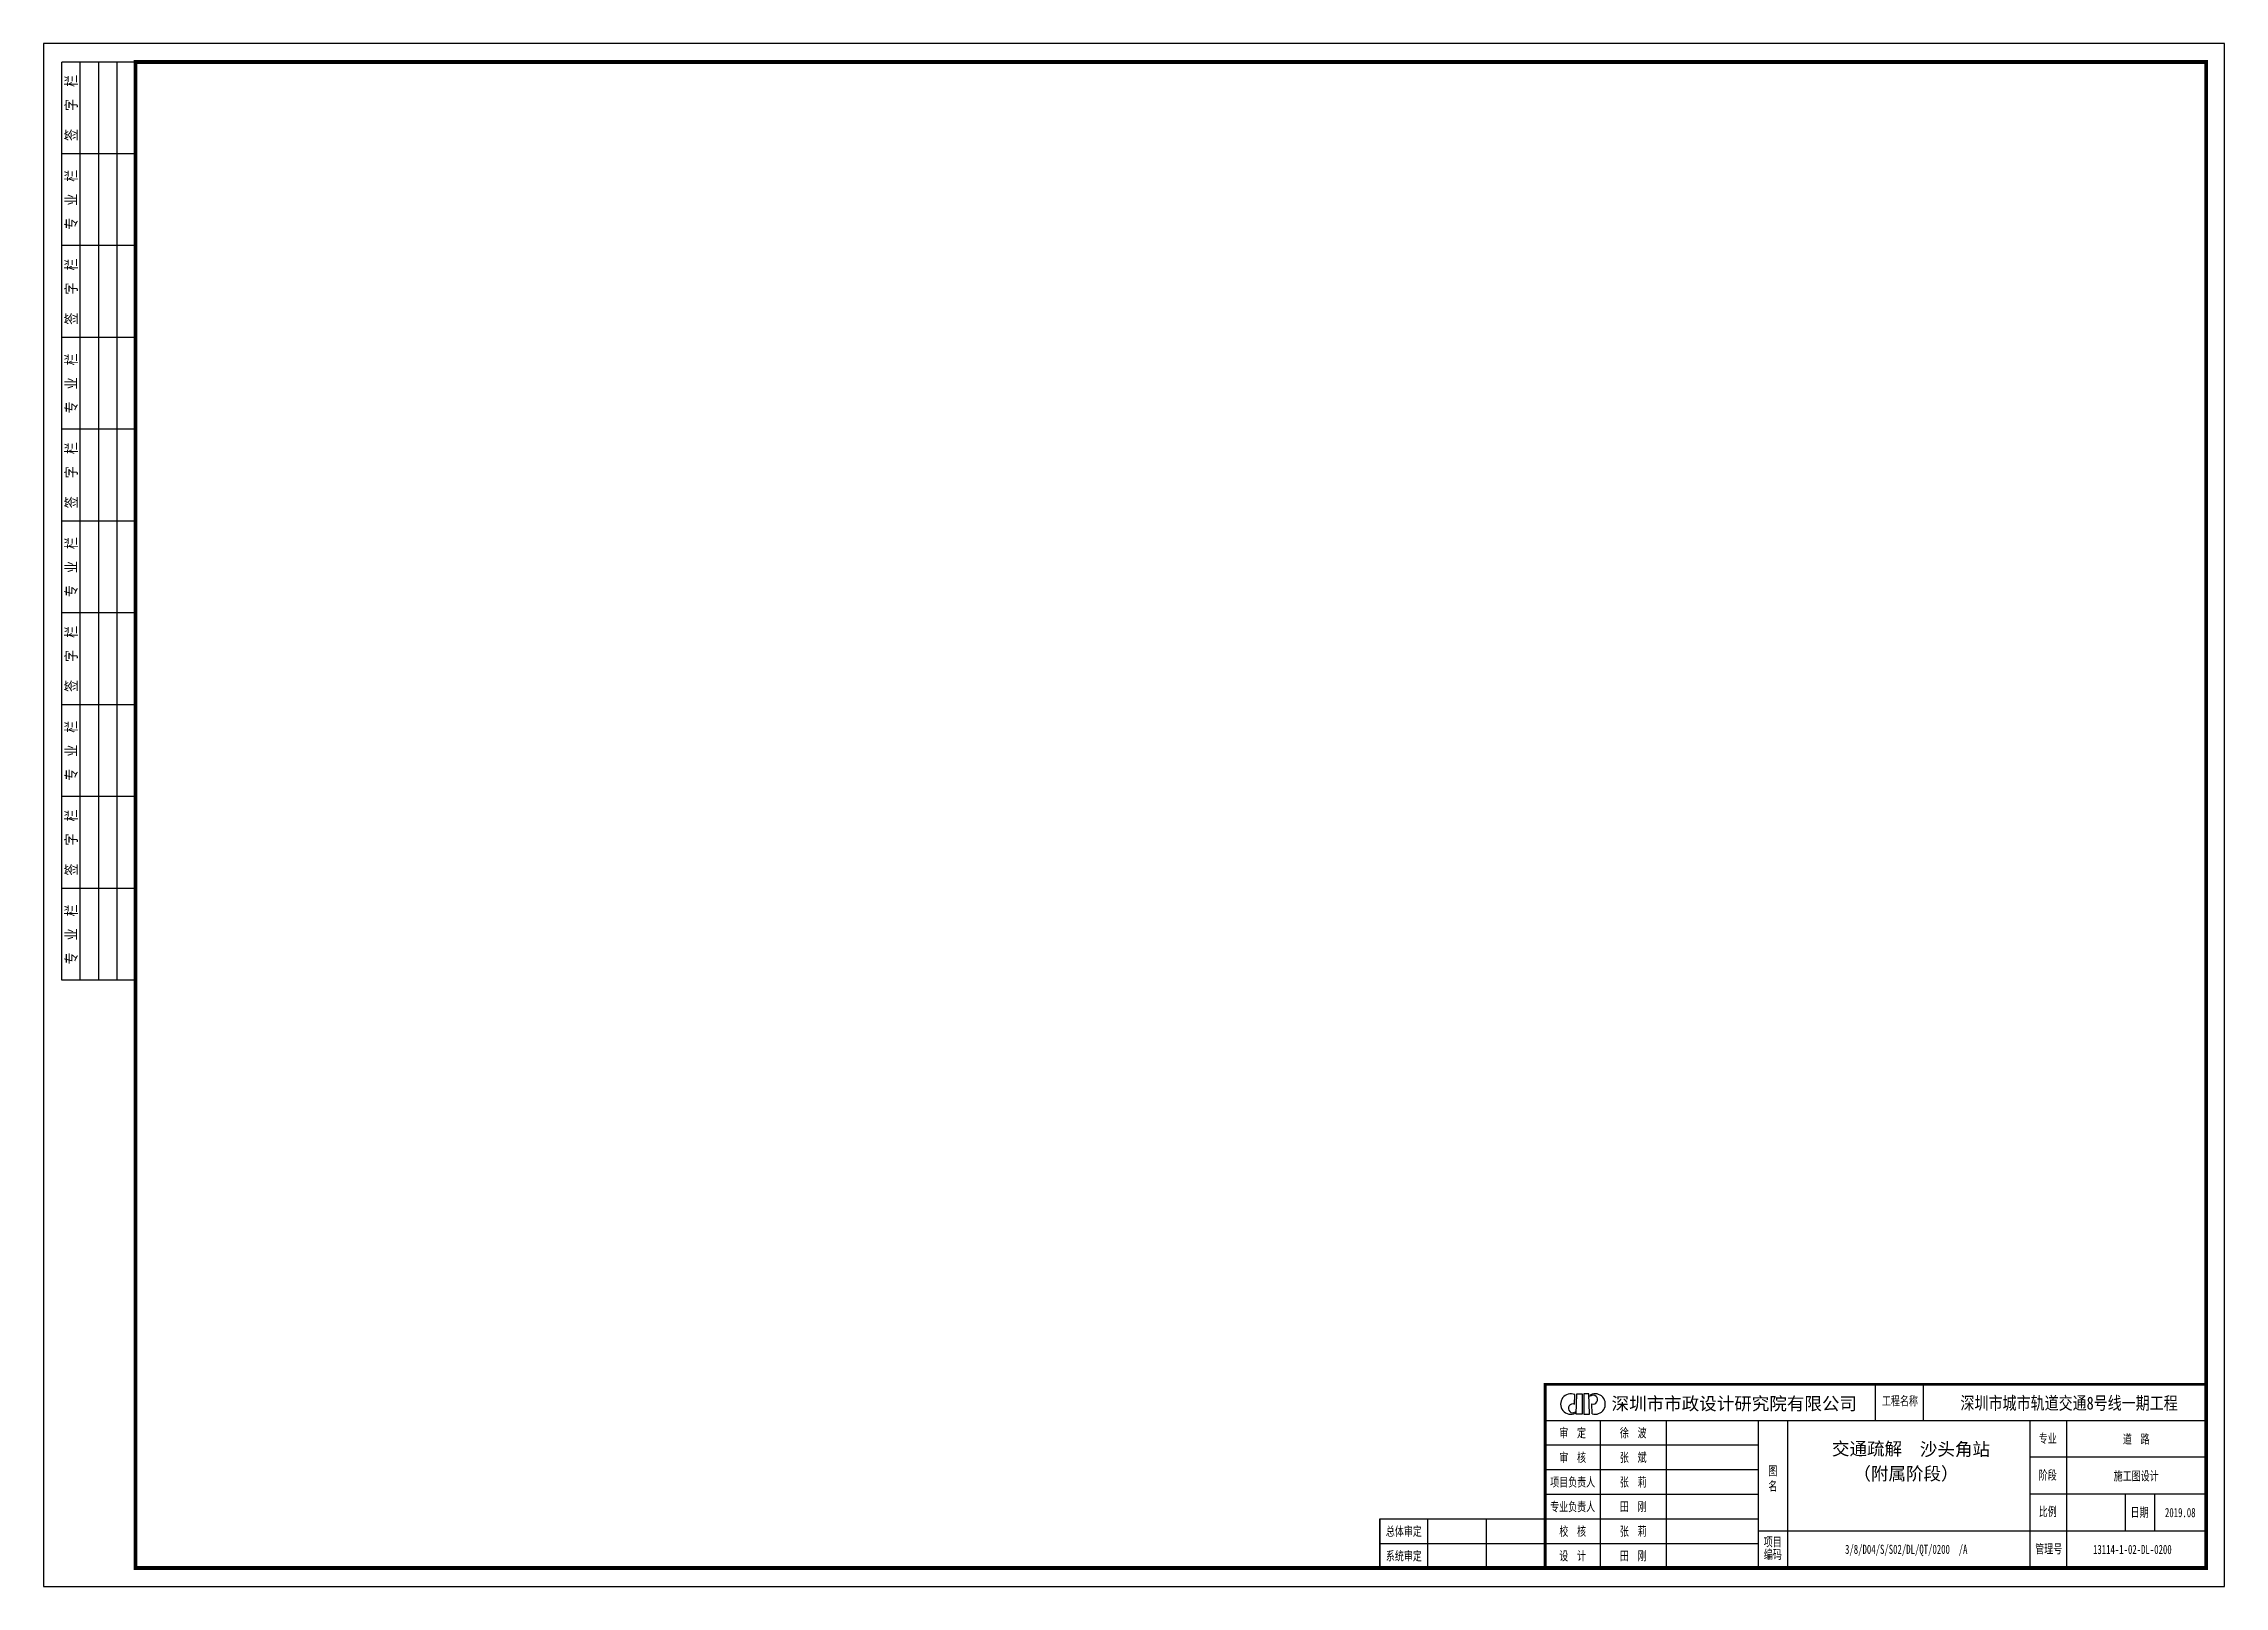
# Paper-space layout '布局1' of a CAD drawing. Header units: millimetres. Extents: x -25 to 569, y -5 to 415.
import ezdxf
from ezdxf.enums import TextEntityAlignment as Align

# ---------------------------------------------------------------- set-up
doc = ezdxf.new("R2010")
doc.units = ezdxf.units.MM
doc.layers.add('03 TK', color=7, linetype='Continuous')
doc.layers.add('PP-COM', color=7, linetype='Continuous')
doc.layers.add('TK-视口', color=3, linetype='Continuous', plot=False)
doc.styles.add('HH_TK_A3-中间稿$0$ST', font='', dxfattribs={"width": 0.7})
doc.styles.add('ST', font='', dxfattribs={"width": 0.8})
doc.styles.add('上沙～新洲站区间TK-A3$0$ST', font='', dxfattribs={"width": 0.8, "height": 300})
doc.styles.add('样式 1', font='', dxfattribs={"width": 0.7, "height": 3.5})
doc.styles.get('HH_TK_A3-中间稿$0$ST').set_extended_font_data('SimSun')
doc.styles.get('ST').set_extended_font_data('NSimSun')
doc.styles.get('上沙～新洲站区间TK-A3$0$ST').set_extended_font_data('NSimSun')
doc.styles.get('样式 1').set_extended_font_data('SimSun')

psp = doc.layouts.new('布局1')

# ---------------------------------------------------------------- linework, layer by layer
psp.add_lwpolyline([(0, 410), (564, 410), (564, 0), (0, 0)], close=True)
at = {"layer": '03 TK'}
for p, q in [((-20, 160), (-20, 410)), ((0, 410), (-20, 410)), ((-15, 160), (-15, 410)), ((-10, 160), (-10, 410)), ((-5, 160), (-5, 410)), ((564, 410), (-5, 410)), ((0, 385), (-20, 385)), ((0, 165), (0, 375)), ((0, 360), (-20, 360)), ((0, 335), (-20, 335)), ((0, 310), (-20, 310)), ((0, 285), (-20, 285)), ((0, 260), (-20, 260)), ((0, 235), (-20, 235)), ((0, 210), (-20, 210)), ((0, 185), (-20, 185)), ((0, 160), (-20, 160)), ((339, 13.4), (339, 0))]:
    psp.add_line(p, q, dxfattribs=at)
at = {"layer": '03 TK', "color": 7}
for p, q in [((563.98, 50), (383.98, 50)), ((473.98, 40.2), (473.98, 50)), ((486.97, 49.67), (486.97, 40.2)), ((392, 44.55), (392.08, 47.22)), ((392.22, 42.49), (392.22, 42.12)), ((392.41, 41.91), (392.59, 47.45)), ((394.03, 41.91), (392.41, 41.91)), ((392.58, 47.41), (392.62, 47.45)), ((392.59, 47.45), (394.03, 47.45)), ((394.03, 47.45), (394.03, 41.91)), ((395.93, 47.44), (394.49, 47.44)), ((394.49, 47.44), (394.49, 41.9)), ((394.49, 47.39), (394.54, 47.44)), ((394.49, 41.9), (396.11, 41.9)), ((396.11, 41.9), (395.93, 47.44)), ((395.96, 46.53), (395.96, 46.86)), ((396.36, 46.81), (396.36, 47.17)), ((396.77, 41.97), (396.68, 44.7)), ((383.98, 40.2), (563.98, 40.2)), ((398.98, 40.2), (398.98, 0)), ((416.98, 40.2), (416.98, 0)), ((441.98, 40.2), (441.98, 0)), ((449.98, 40.2), (449.98, 0)), ((515.98, 40.2), (515.98, 0)), ((525.98, 40.2), (525.98, 0)), ((383.98, 33.5), (441.98, 33.5)), ((563.98, 30.15), (515.98, 30.15)), ((383.98, 26.8), (441.98, 26.8)), ((383.98, 20.1), (441.98, 20.1)), ((563.98, 20.1), (515.98, 20.1)), ((541.98, 20.1), (541.98, 10.05)), ((549.98, 20.1), (549.98, 9.97)), ((339, 13.4), (383.98, 13.4)), ((352, 0), (352, 13.4)), ((368, 0), (368, 13.4)), ((383.98, 13.4), (441.98, 13.4)), ((384, 4.2), (384, 16.4)), ((339, 6.7), (384, 6.7)), ((383.98, 6.7), (441.98, 6.7)), ((563.98, 10.05), (441.98, 10.05))]:
    psp.add_line(p, q, dxfattribs=at)
at = {"layer": '03 TK'}
psp.add_lwpolyline([(-25, -5), (569, -5), (569, 415), (-25, 415)], close=True, dxfattribs=at)
at = {"layer": '03 TK', "const_width": 1}
psp.add_lwpolyline([(0, 0), (564, 0), (564, 410), (0, 410)], close=True, dxfattribs=at)
at = {"layer": '03 TK', "color": 7, "const_width": 0.8}
for points in [[(383.98, 0), (383.98, 50), (563.98, 50), (563.98, 50), (563.98, 50)], [(563.98, 50), (564, 0), (384, 0), (384, 0), (384, 0)]]:
    psp.add_lwpolyline(points, dxfattribs=at)
at = {"layer": '03 TK', "color": 7}
for centre, radius, start, end in [((391, 44.64), 2.8, 67.23089, 295.87036), ((391.51, 43.46), 1.2, 66.06426, 306.18097), ((397.58, 44.65), 2.8, 253.1034, 115.87036), ((397.07, 45.84), 1.2, 251.24949, 126.18097)]:
    psp.add_arc(centre, radius, start, end, dxfattribs=at)
at = {"layer": 'PP-COM'}
psp.add_line((491.72, 30.59), (491.72, 30.71), dxfattribs=at)
at = {"layer": 'TK-视口'}
psp.add_lwpolyline([(0, 410), (0, 0), (339, 0), (339, 13.4), (383.98, 13.4), (383.98, 50), (563.98, 50.09), (563.98, 410)], close=True, dxfattribs=at)

# ---------------------------------------------------------------- texts
at = {"layer": '03 TK', "style": '上沙～新洲站区间TK-A3$0$ST', "width": 0.8}
for s, p in [('签   字  栏', (-15.98, 397.5)), ('专  业  栏', (-15.98, 372.5)), ('签   字  栏', (-15.98, 347.5)), ('专  业  栏', (-15.98, 322.5)), ('签   字  栏', (-15.98, 297.5)), ('专  业  栏', (-15.98, 272.5)), ('签   字  栏', (-15.98, 247.5)), ('专  业  栏', (-15.98, 222.5)), ('签   字  栏', (-15.98, 197.5)), ('专  业  栏', (-15.98, 172.5))]:
    psp.add_text(s, height=3, rotation=90, dxfattribs=at).set_placement(p, align=Align.CENTER)
at = {"layer": '03 TK', "color": 7, "style": '样式 1'}
psp.add_text('深圳市市政设计研究院有限公司', height=3.5, dxfattribs=at).set_placement((435.5, 43), align=Align.CENTER)
at = {"layer": '03 TK', "color": 7}
for s, height, style, width, p in [('深圳市城市轨道交通8号线一期工程', 3.5, '样式 1', 0.8, (526.71, 43.15)), ('专业', 2.5, 'HH_TK_A3-中间稿$0$ST', 0.7, (520.88, 34.04)), ('阶段', 2.5, 'HH_TK_A3-中间稿$0$ST', 0.7, (520.88, 24.06)), ('比例', 2.5, 'HH_TK_A3-中间稿$0$ST', 0.7, (520.88, 14.12)), ('日期', 2.5, 'HH_TK_A3-中间稿$0$ST', 0.7, (545.9, 13.93)), ('项目', 2.5, 'HH_TK_A3-中间稿$0$ST', 0.7, (445.97, 5.88)), ('管理号', 2.5, 'HH_TK_A3-中间稿$0$ST', 0.7, (521.15, 3.98)), ('编码', 2.5, 'HH_TK_A3-中间稿$0$ST', 0.7, (446, 2.45))]:
    psp.add_text(s, height=height, dxfattribs=dict(at, style=style, width=width)).set_placement(p, align=Align.CENTER)
at = {"layer": '03 TK', "color": 7, "style": 'HH_TK_A3-中间稿$0$ST', "width": 0.7}
for s, p in [('审  定', (391.48, 36.85)), ('徐  波', (407.98, 36.85)), ('审  核', (391.48, 30.15)), ('张  斌', (407.98, 30.15)), ('项目负责人', (391.48, 23.45)), ('张  莉', (407.98, 23.45)), ('专业负责人', (391.48, 16.75)), ('田  刚', (407.98, 16.75)), ('总体审定', (345.5, 10.05)), ('校  核', (391.49, 10.05)), ('张  莉', (407.98, 10.05)), ('系统审定', (345.5, 3.35)), ('设  计', (391.48, 3.35)), ('田  刚', (407.98, 3.35))]:
    psp.add_text(s, height=2.5, dxfattribs=at).set_placement(p, align=Align.MIDDLE)
at = {"layer": '03 TK', "style": 'ST', "width": 0.7}
for s, p in [('道  路', (544.98, 35.17)), ('施工图设计', (544.98, 25.12)), ('2019.08', (556.98, 15.07))]:
    psp.add_text(s, height=2.5, dxfattribs=at).set_placement(p, align=Align.MIDDLE)
at = {"layer": '03 TK', "style": 'ST'}
for s, p in [('交通疏解', (471.66, 30.71)), ('沙头角站', (495.6, 30.59)), ('（附属阶段）', (482.27, 23.93))]:
    psp.add_text(s, height=3.5, dxfattribs=at).set_placement(p, align=Align.CENTER)
at = {"layer": '03 TK', "style": 'ST', "width": 0.7}
for s, p in [('3/8/D04/S/S02/DL/QT/0200  /A', (482.34, 3.84)), ('13114-1-02-DL-0200  ', (545.12, 3.8))]:
    psp.add_text(s, height=2.5, dxfattribs=at).set_placement(p, align=Align.CENTER)
at = {"layer": '03 TK', "color": 7, "char_height": 2.5, "attachment_point": 1, "style": 'HH_TK_A3-中间稿$0$ST'}
for s, insert, width in [('工程名称', (475.73, 46.75), 12.7563), ('图\\P名', (444.78, 27.73), 0.7991)]:
    psp.add_mtext(s, dxfattribs=dict(at, insert=insert, width=width))

doc.saveas('drawing.dxf')
